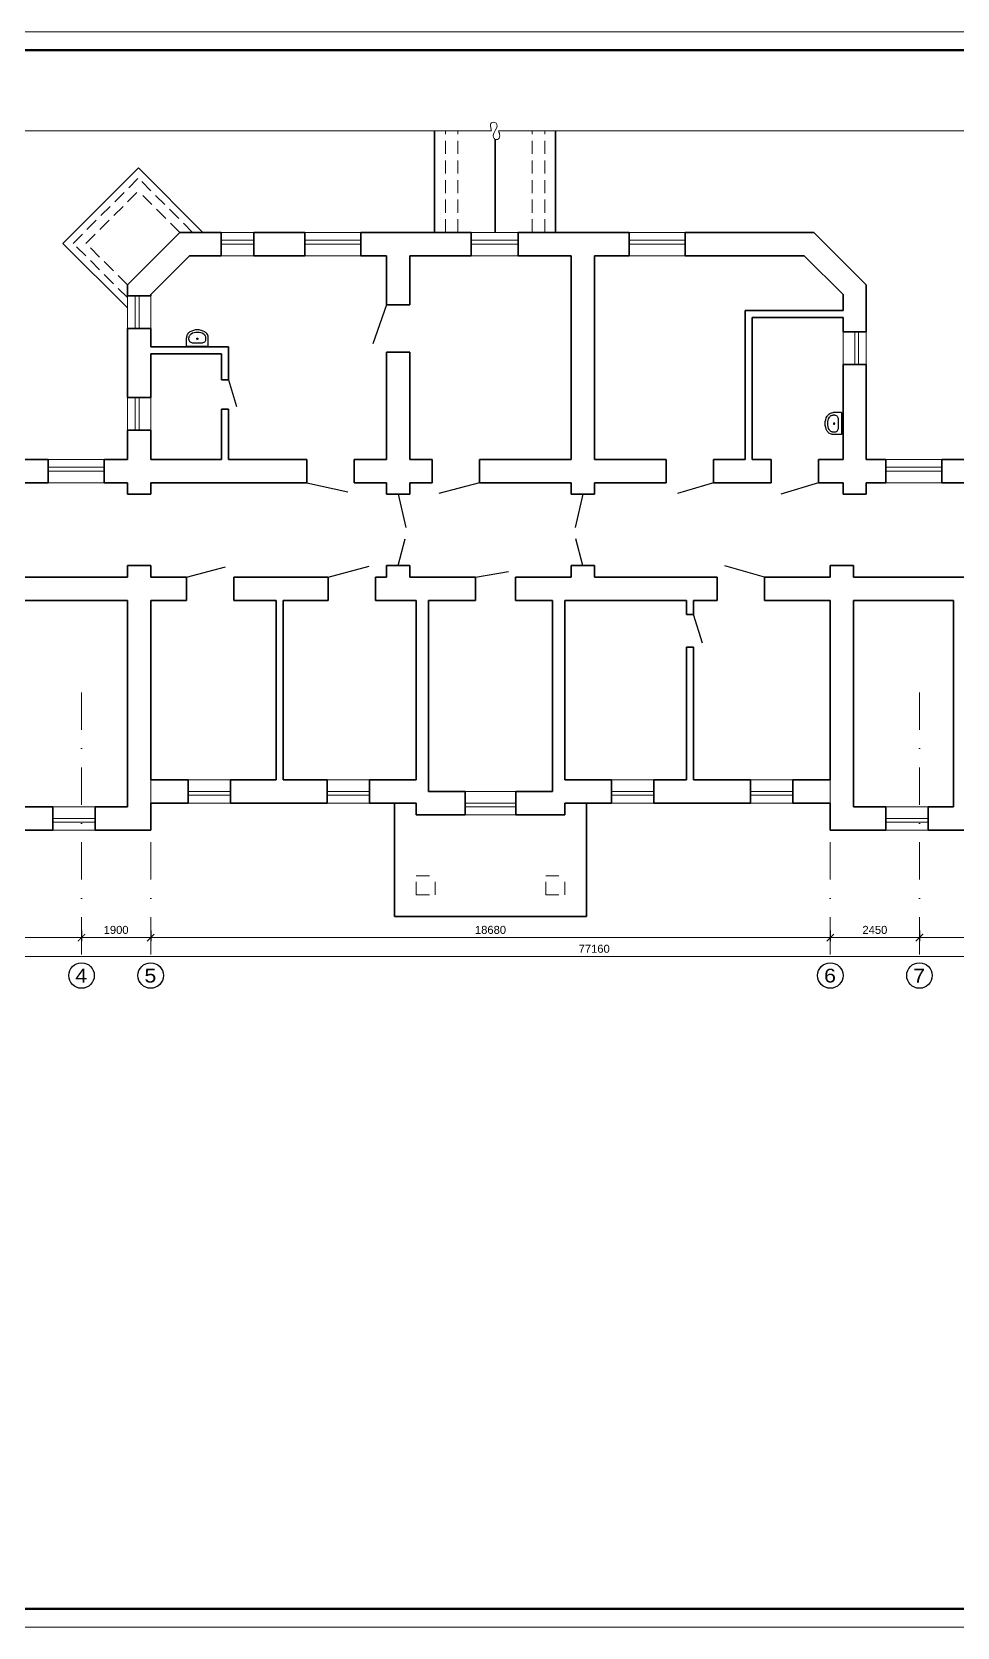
# Model space of a CAD drawing. Header units: millimetres. Extents: x 752233 to 2620908, y -654617 to -58944.
# Drawn here: x 1248030 to 1273460, y -270795 to -226943 of the extents above; entities that cross this region are included whole.
import ezdxf

# ---------------------------------------------------------------- set-up
doc = ezdxf.new("R2010")
doc.units = ezdxf.units.MM
doc.header["$LTSCALE"] = 90
for name, pattern in [('DASHDOT', [25.4, 12.7, -6.35, 0, -6.35]), ('K5LT_DASHED_REINFORCED', [6, 4, -2]), ('Wipeout_Contour', [1000000.0, 0, -1000000.0])]:
    doc.linetypes.add(name, pattern=pattern)
doc.layers.get('0').update_dxf_attribs({"lineweight": 15})
doc.layers.get('DefPoints').update_dxf_attribs({"color": 255, "lineweight": 9})
doc.layers.add('Shutters', color=7, linetype='Continuous')
doc.styles.add('style2', font='ARIAL.TTF')
doc.dimstyles.new('ARKO_TICK_EXTLINES', dxfattribs={"dimscale": 100, "dimtxt": 2.2, "dimasz": 2, "dimexe": 1, "dimexo": 1, "dimgap": 1, "dimtad": 1, "dimdec": 0, "dimzin": 0, "dimtxsty": 'style2', "dimblk": 'ARCHTICK', "dimcen": 2, "dimdle": 2, "dimclrd": 5, "dimadec": 0, "dimazin": 0, "dimtfac": 1, "dimtdec": 0, "dimtix": 1, "dimtmove": 0, "dimatfit": 0, "dimfxl": 0, "dimtolj": 1, "dimtzin": 0, "dimlwd": 20, "dimarcsym": 0})

# ---------------------------------------------------------------- blocks, each defined once
blk = doc.blocks.new('A$C0C1168F7')
at = {"color": 254, "linetype": 'Wipeout_Contour', "ltscale": 5960.404581}
blk.add_wipeout([(0, 450), (0, 221), (3, 187), (11, 155), (26, 124), (44, 97), (68, 73), (95, 54), (160, 24), (229, 6), (300, 0), (371, 6), (440, 24), (505, 54), (532, 73), (556, 97), (574, 124), (589, 155), (597, 187), (600, 221), (600, 450)], dxfattribs=at).dxf.layer = 'Shutters'
at = {"layer": 'Shutters', "color": 133, "linetype": 'Continuous'}
for p, q in [((0, 450), (0, 221)), ((600, 450), (0, 450)), ((600, 450), (600, 221)), ((65, 267), (65, 221)), ((181, 358), (181, 358)), ((419, 358), (181, 358)), ((535, 267), (535, 221))]:
    blk.add_line(p, q, dxfattribs=at)
for points in [[(0, 221), (2, 196), (6, 171), (14, 147), (25, 124), (39, 103), (56, 84), (74, 68), (95, 54)], [(181, 358), (159, 356), (137, 351), (117, 342), (99, 331), (85, 317), (74, 302), (67, 284), (65, 267)], [(65, 221), (66, 205), (69, 189), (74, 173), (82, 159), (90, 146), (101, 134), (113, 123), (126, 114)], [(95, 54), (143, 31), (194, 14), (247, 3), (300, 0), (353, 3), (406, 14), (457, 31), (505, 54)], [(126, 114), (167, 94), (210, 80), (255, 71), (300, 68), (345, 71), (390, 80), (433, 94), (474, 114)], [(535, 267), (533, 284), (526, 302), (515, 317), (501, 331), (483, 342), (463, 351), (441, 356), (419, 358)], [(474, 114), (487, 123), (499, 134), (510, 146), (518, 159), (526, 173), (531, 189), (534, 205), (535, 221)], [(505, 54), (526, 68), (544, 84), (561, 103), (575, 124), (586, 147), (594, 171), (598, 196), (600, 221)]]:
    blk.add_lwpolyline(points, dxfattribs=at)
blk.add_circle((300, 243), 17.5, dxfattribs=at)
blk = doc.blocks.new('_ArchTick')
at = {"color": 0, "linetype": 'ByBlock', "const_width": 0.15}
blk.add_lwpolyline([(-0.5, -0.5), (0.5, 0.5)], dxfattribs=at)
blk = doc.blocks.new('*D36')
at = {"color": 5, "lineweight": 20}
blk.add_line((1224705, -252361), (1302265, -252361), dxfattribs=at)
at = {"color": 0, "lineweight": -2}
for p, q in [((1224905, -252161), (1224905, -252461)), ((1302065, -252161), (1302065, -252461))]:
    blk.add_line(p, q, dxfattribs=at)
at = {"layer": 'DefPoints', "color": 0, "lineweight": 15}
for p in [(1224905, -249223), (1302065, -249223), (1302065, -252361)]:
    blk.add_point(p, dxfattribs=at)
at = {"color": 5, "lineweight": 20, "xscale": 200, "yscale": 200, "zscale": 200, "rotation": 180}
blk.add_blockref('_ArchTick', (1224905, -252361), dxfattribs=at)
at = {"color": 5, "lineweight": 20, "xscale": 200, "yscale": 200, "zscale": 200}
blk.add_blockref('_ArchTick', (1302065, -252361), dxfattribs=at)
at = {"color": 0, "lineweight": 15, "insert": (1263485, -252149), "char_height": 220, "attachment_point": 5, "style": 'style2'}
blk.add_mtext('\\A1;77160', dxfattribs=at)
blk = doc.blocks.new('*D44')
at = {"color": 0, "lineweight": -2}
for p, q in [((1272425, -251642), (1272425, -251942)), ((1279955, -251642), (1279955, -251942))]:
    blk.add_line(p, q, dxfattribs=at)
at = {"color": 5, "lineweight": 20}
blk.add_line((1280155, -251842), (1272225, -251842), dxfattribs=at)
at = {"layer": 'DefPoints', "color": 0, "lineweight": 15}
for p in [(1272425, -250364), (1279955, -250364), (1272425, -251842)]:
    blk.add_point(p, dxfattribs=at)
at = {"color": 5, "lineweight": 20, "xscale": 200, "yscale": 200, "zscale": 200, "rotation": 180}
blk.add_blockref('_ArchTick', (1272425, -251842), dxfattribs=at)
at = {"color": 5, "lineweight": 20, "xscale": 200, "yscale": 200, "zscale": 200}
blk.add_blockref('_ArchTick', (1279955, -251842), dxfattribs=at)
at = {"color": 0, "lineweight": 15, "insert": (1276190, -251630), "char_height": 220, "attachment_point": 5, "style": 'style2'}
blk.add_mtext('\\A1;7530', dxfattribs=at)
blk = doc.blocks.new('*D45')
at = {"color": 0, "lineweight": -2}
for p, q in [((1269975, -251642), (1269975, -251942)), ((1272425, -251642), (1272425, -251942))]:
    blk.add_line(p, q, dxfattribs=at)
at = {"color": 5, "lineweight": 20}
blk.add_line((1272625, -251842), (1269775, -251842), dxfattribs=at)
at = {"layer": 'DefPoints', "color": 0, "lineweight": 15}
for p in [(1269975, -250364), (1272425, -250364), (1269975, -251842)]:
    blk.add_point(p, dxfattribs=at)
at = {"color": 5, "lineweight": 20, "xscale": 200, "yscale": 200, "zscale": 200, "rotation": 180}
blk.add_blockref('_ArchTick', (1269975, -251842), dxfattribs=at)
at = {"color": 5, "lineweight": 20, "xscale": 200, "yscale": 200, "zscale": 200}
blk.add_blockref('_ArchTick', (1272425, -251842), dxfattribs=at)
at = {"color": 0, "lineweight": 15, "insert": (1271200, -251630), "char_height": 220, "attachment_point": 5, "style": 'style2'}
blk.add_mtext('\\A1;2450', dxfattribs=at)
blk = doc.blocks.new('*D46')
at = {"color": 0, "lineweight": -2}
for p, q in [((1251295, -251642), (1251295, -251942)), ((1269975, -251642), (1269975, -251942))]:
    blk.add_line(p, q, dxfattribs=at)
at = {"color": 5, "lineweight": 20}
blk.add_line((1270175, -251842), (1251095, -251842), dxfattribs=at)
at = {"layer": 'DefPoints', "color": 0, "lineweight": 15}
for p in [(1251295, -250364), (1269975, -250364), (1251295, -251842)]:
    blk.add_point(p, dxfattribs=at)
at = {"color": 5, "lineweight": 20, "xscale": 200, "yscale": 200, "zscale": 200, "rotation": 180}
blk.add_blockref('_ArchTick', (1251295, -251842), dxfattribs=at)
at = {"color": 5, "lineweight": 20, "xscale": 200, "yscale": 200, "zscale": 200}
blk.add_blockref('_ArchTick', (1269975, -251842), dxfattribs=at)
at = {"color": 0, "lineweight": 15, "insert": (1260635, -251630), "char_height": 220, "attachment_point": 5, "style": 'style2'}
blk.add_mtext('\\A1;18680', dxfattribs=at)
blk = doc.blocks.new('*D47')
at = {"color": 0, "lineweight": -2}
for p, q in [((1249395, -251642), (1249395, -251942)), ((1251295, -251642), (1251295, -251942))]:
    blk.add_line(p, q, dxfattribs=at)
at = {"color": 5, "lineweight": 20}
blk.add_line((1251495, -251842), (1249195, -251842), dxfattribs=at)
at = {"layer": 'DefPoints', "color": 0, "lineweight": 15}
for p in [(1249395, -250364), (1251295, -250364), (1249395, -251842)]:
    blk.add_point(p, dxfattribs=at)
at = {"color": 5, "lineweight": 20, "xscale": 200, "yscale": 200, "zscale": 200, "rotation": 180}
blk.add_blockref('_ArchTick', (1249395, -251842), dxfattribs=at)
at = {"color": 5, "lineweight": 20, "xscale": 200, "yscale": 200, "zscale": 200}
blk.add_blockref('_ArchTick', (1251295, -251842), dxfattribs=at)
at = {"color": 0, "lineweight": 15, "insert": (1250345, -251630), "char_height": 220, "attachment_point": 5, "style": 'style2'}
blk.add_mtext('\\A1;1900', dxfattribs=at)
blk = doc.blocks.new('*D48')
at = {"color": 0, "lineweight": -2}
for p, q in [((1241565, -251642), (1241565, -251942)), ((1249395, -251642), (1249395, -251942))]:
    blk.add_line(p, q, dxfattribs=at)
at = {"color": 5, "lineweight": 20}
blk.add_line((1249595, -251842), (1241365, -251842), dxfattribs=at)
at = {"layer": 'DefPoints', "color": 0, "lineweight": 15}
for p in [(1241565, -250364), (1249395, -250364), (1241565, -251842)]:
    blk.add_point(p, dxfattribs=at)
at = {"color": 5, "lineweight": 20, "xscale": 200, "yscale": 200, "zscale": 200, "rotation": 180}
blk.add_blockref('_ArchTick', (1241565, -251842), dxfattribs=at)
at = {"color": 5, "lineweight": 20, "xscale": 200, "yscale": 200, "zscale": 200}
blk.add_blockref('_ArchTick', (1249395, -251842), dxfattribs=at)
at = {"color": 0, "lineweight": 15, "insert": (1245480, -251630), "char_height": 220, "attachment_point": 5, "style": 'style2'}
blk.add_mtext('\\A1;7830', dxfattribs=at)

msp = doc.modelspace()

# ---------------------------------------------------------------- linework, layer by layer
at = {"color": 250, "linetype": 'ByBlock', "ltscale": 4}
for p, q in [((1304996.5, -226943.4), (1218641.2, -226943.4)), ((1218641.2, -270794.7), (1304996.5, -270794.7))]:
    msp.add_line(p, q, dxfattribs=at)
at = {"color": 7, "lineweight": 50}
for p, q in [((1220641.2, -227443.4), (1304496.5, -227443.4)), ((1219441.2, -270294.7), (1304496.5, -270294.7))]:
    msp.add_line(p, q, dxfattribs=at)
at = {"color": 250, "lineweight": 15}
for p, q in [((1229913.9, -229667.3), (1260663, -229667.3)), ((1260851.1, -229667.3), (1292156.9, -229667.3)), ((1254134.6, -232455.1), (1253234.6, -232455.1)), ((1254134.6, -232672.8), (1253234.6, -232672.8)), ((1254134.6, -232775.1), (1253234.6, -232775.1)), ((1257074.6, -232455.1), (1255534.6, -232455.1)), ((1257074.6, -232672.8), (1255534.6, -232672.8)), ((1257074.6, -232775.1), (1255534.6, -232775.1)), ((1261399.9, -232455.1), (1260099.9, -232455.1)), ((1261399.9, -232672.8), (1260099.9, -232672.8)), ((1261399.9, -232775.1), (1260099.9, -232775.1)), ((1265984.6, -232455.1), (1264444.6, -232455.1)), ((1265984.6, -232672.8), (1264444.6, -232672.8)), ((1265984.6, -232775.1), (1264444.6, -232775.1)), ((1254134.6, -233095.1), (1253234.6, -233095.1)), ((1257074.6, -233095.1), (1255534.6, -233095.1)), ((1261399.9, -233095.1), (1260099.9, -233095.1)), ((1265984.6, -233095.1), (1264444.6, -233095.1)), ((1250654.6, -234195.1), (1250654.6, -235095.1)), ((1250872.2, -234195.1), (1250872.2, -235095.1)), ((1250974.6, -234195.1), (1250974.6, -235095.1)), ((1251294.6, -234195.1), (1251294.6, -235095.1)), ((1270324.6, -235185.5), (1270324.6, -236085.5)), ((1270644.6, -235185.5), (1270644.6, -236085.5)), ((1270746.9, -235185.5), (1270746.9, -236085.5)), ((1270964.6, -235185.5), (1270964.6, -236085.5)), ((1250654.6, -236995.1), (1250654.6, -237895.1)), ((1250872.2, -236995.1), (1250872.2, -237895.1)), ((1250974.6, -236995.1), (1250974.6, -237895.1)), ((1251294.6, -236995.1), (1251294.6, -237895.1)), ((1250014.6, -238695.1), (1248474.6, -238695.1)), ((1250014.6, -238912.8), (1248474.6, -238912.8)), ((1273044.6, -238695.1), (1271504.6, -238695.1)), ((1273044.6, -238912.8), (1271504.6, -238912.8)), ((1250014.6, -239015.1), (1248474.6, -239015.1)), ((1250014.6, -239335.1), (1248474.6, -239335.1)), ((1273044.6, -239015.1), (1271504.6, -239015.1)), ((1273044.6, -239335.1), (1271504.6, -239335.1)), ((1252328, -247505.1), (1253488, -247505.1)), ((1256148, -247505.1), (1257308, -247505.1)), ((1263961.1, -247505.1), (1265121.1, -247505.1)), ((1267781.1, -247505.1), (1268941.1, -247505.1)), ((1252328, -247825.1), (1253488, -247825.1)), ((1252328, -247927.4), (1253488, -247927.4)), ((1252328, -248145.1), (1253488, -248145.1)), ((1256148, -247825.1), (1257308, -247825.1)), ((1256148, -247927.4), (1257308, -247927.4)), ((1256148, -248145.1), (1257308, -248145.1)), ((1259934.6, -247825.1), (1261334.6, -247825.1)), ((1259934.6, -248145.1), (1261334.6, -248145.1)), ((1263961.1, -247825.1), (1265121.1, -247825.1)), ((1263961.1, -247927.4), (1265121.1, -247927.4)), ((1263961.1, -248145.1), (1265121.1, -248145.1)), ((1267781.1, -247825.1), (1268941.1, -247825.1)), ((1267781.1, -247927.4), (1268941.1, -247927.4)), ((1267781.1, -248145.1), (1268941.1, -248145.1)), ((1248608, -248245.1), (1249768, -248245.1)), ((1248608, -248565.1), (1249768, -248565.1)), ((1259934.6, -248247.4), (1261334.6, -248247.4)), ((1259934.6, -248465.1), (1261334.6, -248465.1)), ((1271501.1, -248245.1), (1272661.1, -248245.1)), ((1271501.1, -248565.1), (1272661.1, -248565.1)), ((1248608, -248667.4), (1249768, -248667.4)), ((1248608, -248885.1), (1249768, -248885.1)), ((1271501.1, -248667.4), (1272661.1, -248667.4)), ((1271501.1, -248885.1), (1272661.1, -248885.1))]:
    msp.add_line(p, q, dxfattribs=at)
at = {"color": 250, "lineweight": 35}
for p, q in [((1259094.6, -232455.1), (1259094.6, -229667.3)), ((1262424.6, -232455.1), (1262424.6, -229667.3)), ((1260759.6, -232455.1), (1260759.6, -229890.6)), ((1250654.6, -233895.1), (1252094.6, -232455.1)), ((1253234.6, -232455.1), (1252094.6, -232455.1)), ((1253234.6, -233095.1), (1253234.6, -232455.1)), ((1255534.6, -232455.1), (1254134.6, -232455.1)), ((1254134.6, -233095.1), (1254134.6, -232455.1)), ((1255534.6, -233095.1), (1255534.6, -232455.1)), ((1260099.9, -232455.1), (1257074.6, -232455.1)), ((1257074.6, -233095.1), (1257074.6, -232455.1)), ((1260099.9, -232455.1), (1260099.9, -233095.1)), ((1264444.6, -232455.1), (1261399.9, -232455.1)), ((1261399.9, -232455.1), (1261399.9, -233095.1)), ((1264444.6, -233095.1), (1264444.6, -232455.1)), ((1269524.6, -232455.1), (1265984.6, -232455.1)), ((1265984.6, -233095.1), (1265984.6, -232455.1)), ((1270964.6, -233895.1), (1269524.6, -232455.1)), ((1251294.6, -234160.2), (1252359.7, -233095.1)), ((1253234.6, -233095.1), (1252359.7, -233095.1)), ((1255534.6, -233095.1), (1254134.6, -233095.1)), ((1257774.6, -233095.1), (1257074.6, -233095.1)), ((1257774.6, -234444), (1257774.6, -233095.1)), ((1260099.9, -233095.1), (1258414.6, -233095.1)), ((1258414.6, -234444), (1258414.6, -233095.1)), ((1262854.6, -233095.1), (1261399.9, -233095.1)), ((1262854.6, -238695.1), (1262854.6, -233095.1)), ((1264444.6, -233095.1), (1263494.6, -233095.1)), ((1263494.6, -238695.1), (1263494.6, -233095.1)), ((1269259.5, -233095.1), (1265984.6, -233095.1)), ((1270324.6, -234160.2), (1269259.5, -233095.1)), ((1250654.6, -234195.1), (1250654.6, -233895.1)), ((1251294.6, -234195.1), (1251294.6, -234160.2)), ((1270324.6, -234605.1), (1270324.6, -234160.2)), ((1270964.6, -235185.5), (1270964.6, -233895.1)), ((1251294.6, -234195.1), (1250654.6, -234195.1)), ((1257774.6, -234444), (1258414.6, -234444)), ((1267634.6, -238695.1), (1267634.6, -234605.1)), ((1270324.6, -234605.1), (1267634.6, -234605.1)), ((1267824.6, -238695.1), (1267824.6, -234795.1)), ((1270324.6, -234795.1), (1267824.6, -234795.1)), ((1270324.6, -235185.5), (1270324.6, -234795.1)), ((1250654.6, -236995.1), (1250654.6, -235095.1)), ((1251294.6, -235095.1), (1250654.6, -235095.1)), ((1251294.6, -235605.1), (1251294.6, -235095.1)), ((1270324.6, -235185.5), (1270964.6, -235185.5)), ((1253434.6, -235605.1), (1251294.6, -235605.1)), ((1251294.6, -236995.1), (1251294.6, -235795.1)), ((1253244.6, -235795.1), (1251294.6, -235795.1)), ((1253244.6, -236512.2), (1253244.6, -235795.1)), ((1253434.6, -236512.2), (1253434.6, -235605.1)), ((1257774.6, -238695.1), (1257774.6, -235744)), ((1257774.6, -235744), (1258414.6, -235744)), ((1258414.6, -238695.1), (1258414.6, -235744)), ((1270324.6, -238695.1), (1270324.6, -236085.5)), ((1270324.6, -236085.5), (1270964.6, -236085.5)), ((1270964.6, -238695.1), (1270964.6, -236085.5)), ((1253434.6, -236512.2), (1253244.6, -236512.2)), ((1251294.6, -236995.1), (1250654.6, -236995.1)), ((1253244.6, -238695.1), (1253244.6, -237312.2)), ((1253434.6, -237312.2), (1253244.6, -237312.2)), ((1253434.6, -238695.1), (1253434.6, -237312.2)), ((1250654.6, -238695.1), (1250654.6, -237895.1)), ((1251294.6, -237895.1), (1250654.6, -237895.1)), ((1251294.6, -238695.1), (1251294.6, -237895.1)), ((1248474.6, -238695.1), (1247274.6, -238695.1)), ((1248474.6, -239335.1), (1248474.6, -238695.1)), ((1250014.6, -239335.1), (1250014.6, -238695.1)), ((1250654.6, -238695.1), (1250014.6, -238695.1)), ((1253244.6, -238695.1), (1251294.6, -238695.1)), ((1255585, -238695.1), (1253434.6, -238695.1)), ((1255585, -238695.1), (1255585, -239335.1)), ((1257774.6, -238695.1), (1256885, -238695.1)), ((1256885, -238695.1), (1256885, -239335.1)), ((1259032.2, -238695.1), (1258414.6, -238695.1)), ((1259032.2, -238695.1), (1259032.2, -239335.1)), ((1262854.6, -238695.1), (1260332.2, -238695.1)), ((1260332.2, -238695.1), (1260332.2, -239335.1)), ((1265463.9, -238695.1), (1263494.6, -238695.1)), ((1265463.9, -238695.1), (1265463.9, -239335.1)), ((1267634.6, -238695.1), (1266763.9, -238695.1)), ((1266763.9, -238695.1), (1266763.9, -239335.1)), ((1268352.7, -238695.1), (1267824.6, -238695.1)), ((1268352.7, -238695.1), (1268352.7, -239335.1)), ((1270324.6, -238695.1), (1269652.7, -238695.1)), ((1269652.7, -238695.1), (1269652.7, -239335.1)), ((1271504.6, -238695.1), (1270964.6, -238695.1)), ((1271504.6, -239335.1), (1271504.6, -238695.1)), ((1274244.6, -238695.1), (1273044.6, -238695.1)), ((1273044.6, -239335.1), (1273044.6, -238695.1)), ((1248474.6, -239335.1), (1247274.6, -239335.1)), ((1250654.6, -239335.1), (1250014.6, -239335.1)), ((1250654.6, -239335.1), (1250654.6, -239655.1)), ((1251294.6, -239335.1), (1251294.6, -239655.1)), ((1255585, -239335.1), (1251294.6, -239335.1)), ((1257774.6, -239335.1), (1256885, -239335.1)), ((1257774.6, -239335.1), (1257774.6, -239655.1)), ((1259032.2, -239335.1), (1258414.6, -239335.1)), ((1258414.6, -239655.1), (1258414.6, -239335.1)), ((1262854.6, -239335.1), (1260332.2, -239335.1)), ((1262854.6, -239655.1), (1262854.6, -239335.1)), ((1265463.9, -239335.1), (1263494.6, -239335.1)), ((1263494.6, -239335.1), (1263494.6, -239655.1)), ((1268352.7, -239335.1), (1266763.9, -239335.1)), ((1270324.6, -239335.1), (1269652.7, -239335.1)), ((1270324.6, -239655.1), (1270324.6, -239335.1)), ((1271504.6, -239335.1), (1270964.6, -239335.1)), ((1270964.6, -239655.1), (1270964.6, -239335.1)), ((1274244.6, -239335.1), (1273044.6, -239335.1)), ((1251294.6, -239655.1), (1250654.6, -239655.1)), ((1258414.6, -239655.1), (1257774.6, -239655.1)), ((1262854.6, -239655.1), (1263494.6, -239655.1)), ((1270964.6, -239655.1), (1270324.6, -239655.1)), ((1250654.6, -241935.1), (1250654.6, -241615.1)), ((1251294.6, -241615.1), (1250654.6, -241615.1)), ((1251294.6, -241935.1), (1251294.6, -241615.1)), ((1257774.6, -241935.1), (1257774.6, -241615.1)), ((1257774.6, -241935.1), (1257774.6, -241615.1)), ((1258414.6, -241615.1), (1257774.6, -241615.1)), ((1258414.6, -241935.1), (1258414.6, -241615.1)), ((1258414.6, -241935.1), (1258414.6, -241615.1)), ((1262854.6, -241935.1), (1262854.6, -241615.1)), ((1262854.6, -241935.1), (1262854.6, -241615.1)), ((1263494.6, -241615.1), (1262854.6, -241615.1)), ((1263494.6, -241935.1), (1263494.6, -241615.1)), ((1263494.6, -241935.1), (1263494.6, -241615.1)), ((1269974.6, -241935.1), (1269974.6, -241615.1)), ((1270614.6, -241615.1), (1269974.6, -241615.1)), ((1270614.6, -241935.1), (1270614.6, -241615.1)), ((1250654.6, -241935.1), (1247008.3, -241935.1)), ((1252279.2, -241935.1), (1251294.6, -241935.1)), ((1252279.2, -241935.1), (1252279.2, -242575.1)), ((1256170.1, -241935.1), (1253579.2, -241935.1)), ((1253579.2, -241935.1), (1253579.2, -242575.1)), ((1256170.1, -241935.1), (1256170.1, -242575.1)), ((1257774.6, -241935.1), (1257470.1, -241935.1)), ((1257470.1, -241935.1), (1257470.1, -242575.1)), ((1260222.3, -241935.1), (1258414.6, -241935.1)), ((1260222.3, -242575.1), (1260222.3, -241935.1)), ((1261326.1, -242575.1), (1261326.1, -241935.1)), ((1262854.6, -241935.1), (1261326.1, -241935.1)), ((1266868.4, -241935.1), (1263494.6, -241935.1)), ((1266868.4, -241935.1), (1266868.4, -242575.1)), ((1266868.4, -241935.1), (1266868.4, -242575.1)), ((1269974.6, -241935.1), (1268168.4, -241935.1)), ((1268168.4, -241935.1), (1268168.4, -242575.1)), ((1274190.8, -241935.1), (1270614.6, -241935.1)), ((1250654.6, -242575.1), (1247008.3, -242575.1)), ((1250654.6, -248245.1), (1250654.6, -242575.1)), ((1251294.6, -247505.1), (1251294.6, -242575.1)), ((1252279.2, -242575.1), (1251294.6, -242575.1)), ((1254744.6, -242575.1), (1253579.2, -242575.1)), ((1254744.6, -247505.1), (1254744.6, -242575.1)), ((1254934.6, -247505.1), (1254934.6, -242575.1)), ((1256170.1, -242575.1), (1254934.6, -242575.1)), ((1258594.6, -242575.1), (1257470.1, -242575.1)), ((1258594.6, -247505.1), (1258594.6, -242575.1)), ((1258594.6, -247505.1), (1258594.6, -242575.1)), ((1258934.6, -247505.1), (1258934.6, -242575.1)), ((1258934.6, -247825.1), (1258934.6, -242575.1)), ((1260222.3, -242575.1), (1258934.6, -242575.1)), ((1262334.6, -242575.1), (1261326.1, -242575.1)), ((1262334.6, -247505.1), (1262334.6, -242575.1)), ((1262334.6, -247825.1), (1262334.6, -242575.1)), ((1262674.6, -247505.1), (1262674.6, -242575.1)), ((1266024.6, -242575.1), (1262674.6, -242575.1)), ((1266024.6, -242960.7), (1266024.6, -242575.1)), ((1266214.6, -242960.7), (1266214.6, -242575.1)), ((1266868.4, -242575.1), (1266214.6, -242575.1)), ((1269974.6, -242575.1), (1268168.4, -242575.1)), ((1269974.6, -247505.1), (1269974.6, -242575.1)), ((1270614.6, -248245.1), (1270614.6, -242575.1)), ((1273364.6, -242575.1), (1270614.6, -242575.1)), ((1273364.6, -248245.1), (1273364.6, -242575.1)), ((1266214.6, -242960.7), (1266024.6, -242960.7)), ((1266024.6, -247505.1), (1266024.6, -243860.7)), ((1266214.6, -243860.7), (1266024.6, -243860.7)), ((1266214.6, -247505.1), (1266214.6, -243860.7)), ((1262674.6, -247505.1), (1262674.6, -244465.1)), ((1251294.6, -247505.1), (1252328, -247505.1)), ((1252328, -248145.1), (1252328, -247505.1)), ((1253488, -247505.1), (1254744.6, -247505.1)), ((1253488, -248145.1), (1253488, -247505.1)), ((1254934.6, -247505.1), (1256148, -247505.1)), ((1256148, -248145.1), (1256148, -247505.1)), ((1257308, -247505.1), (1258594.6, -247505.1)), ((1257308, -248145.1), (1257308, -247505.1)), ((1263961.1, -247505.1), (1262674.6, -247505.1)), ((1263961.1, -248145.1), (1263961.1, -247505.1)), ((1266024.6, -247505.1), (1265121.1, -247505.1)), ((1265121.1, -248145.1), (1265121.1, -247505.1)), ((1267781.1, -247505.1), (1266214.6, -247505.1)), ((1267781.1, -248145.1), (1267781.1, -247505.1)), ((1269974.6, -247505.1), (1268941.1, -247505.1)), ((1268941.1, -248145.1), (1268941.1, -247505.1)), ((1251294.6, -248885.1), (1251294.6, -248145.1)), ((1251294.6, -248145.1), (1252328, -248145.1)), ((1253488, -248145.1), (1256148, -248145.1)), ((1257308, -248145.1), (1258594.6, -248145.1)), ((1257994.6, -251265.1), (1257994.6, -248145.1)), ((1258594.6, -248465.1), (1258594.6, -248145.1)), ((1258934.6, -247825.1), (1259934.6, -247825.1)), ((1259934.6, -248465.1), (1259934.6, -247825.1)), ((1261334.6, -247825.1), (1262334.6, -247825.1)), ((1261334.6, -248465.1), (1261334.6, -247825.1)), ((1262674.6, -248465.1), (1262674.6, -248145.1)), ((1263961.1, -248145.1), (1262674.6, -248145.1)), ((1263274.6, -251265.1), (1263274.6, -248145.1)), ((1267781.1, -248145.1), (1265121.1, -248145.1)), ((1269974.6, -248145.1), (1268941.1, -248145.1)), ((1269974.6, -248885.1), (1269974.6, -248145.1)), ((1246848, -248245.1), (1248608, -248245.1)), ((1248608, -248885.1), (1248608, -248245.1)), ((1249768, -248245.1), (1250654.6, -248245.1)), ((1249768, -248885.1), (1249768, -248245.1)), ((1258594.6, -248465.1), (1259934.6, -248465.1)), ((1261334.6, -248465.1), (1262674.6, -248465.1)), ((1271501.1, -248245.1), (1270614.6, -248245.1)), ((1271501.1, -248885.1), (1271501.1, -248245.1)), ((1273364.6, -248245.1), (1272661.1, -248245.1)), ((1272661.1, -248885.1), (1272661.1, -248245.1)), ((1246848, -248885.1), (1248608, -248885.1)), ((1249768, -248885.1), (1251294.6, -248885.1)), ((1271501.1, -248885.1), (1269974.6, -248885.1)), ((1274421.1, -248885.1), (1272661.1, -248885.1)), ((1257994.6, -251265.1), (1263274.6, -251265.1))]:
    msp.add_line(p, q, dxfattribs=at)
at = {"color": 250, "linetype": 'K5LT_DASHED_REINFORCED', "lineweight": 15}
for p, q in [((1259394.6, -232455.1), (1259394.6, -229667.3)), ((1259734.6, -232455.1), (1259734.6, -229667.3)), ((1261784.6, -232455.1), (1261784.6, -229667.3)), ((1262124.6, -232455.1), (1262124.6, -229667.3)), ((1249162.6, -232756.7), (1250956.1, -230963.1)), ((1252448.1, -232455.1), (1250956.1, -230963.1)), ((1249516.1, -232756.7), (1250956.1, -231316.7)), ((1252094.6, -232455.1), (1250956.1, -231316.7)), ((1250654.6, -234248.7), (1249162.6, -232756.7)), ((1250654.6, -233895.1), (1249516.1, -232756.7)), ((1258594.6, -250145.1), (1259114.6, -250145.1)), ((1258594.6, -250665.1), (1258594.6, -250145.1)), ((1259114.6, -250665.1), (1259114.6, -250145.1)), ((1262154.6, -250145.1), (1262674.6, -250145.1)), ((1262154.6, -250665.1), (1262154.6, -250145.1)), ((1262674.6, -250665.1), (1262674.6, -250145.1)), ((1258594.6, -250665.1), (1259114.6, -250665.1)), ((1262154.6, -250665.1), (1262674.6, -250665.1))]:
    msp.add_line(p, q, dxfattribs=at)
at = {"color": 250, "lineweight": 30}
for p, q in [((1248879.7, -232756.7), (1250956.1, -230680.3)), ((1252731, -232455.1), (1250956.1, -230680.3)), ((1250654.6, -234531.5), (1248879.7, -232756.7))]:
    msp.add_line(p, q, dxfattribs=at)
at = {"color": 2, "lineweight": 30}
for p, q in [((1257774.6, -234444), (1257399.2, -235519)), ((1253434.6, -236512.2), (1253652, -237243.6)), ((1255585, -239335.1), (1256710.3, -239590.3)), ((1260332.2, -239335.1), (1259214.4, -239630.3)), ((1266763.9, -239335.1), (1265779.3, -239630.7)), ((1269652.7, -239335.1), (1268617.1, -239647)), ((1258094.6, -239655.1), (1258306.5, -240563.9)), ((1263174.6, -239655.1), (1262962.6, -240563.9)), ((1258094.6, -241615.1), (1258290.8, -240881)), ((1263174.6, -241615.1), (1262978.3, -240881)), ((1252279.2, -241935.1), (1253353.1, -241647.4)), ((1256170.1, -241935.1), (1257296.4, -241633.3)), ((1260222.3, -241935.1), (1261129.3, -241775.2)), ((1268168.4, -241935.1), (1267077.6, -241625.2)), ((1266461.8, -243742.3), (1266214.6, -242960.7))]:
    msp.add_line(p, q, dxfattribs=at)
at = {"color": 1, "linetype": 'DASHDOT', "ltscale": 0.9}
for p, q in [((1249394.6, -245103.3), (1249394.6, -252533.6)), ((1251294.6, -245103.3), (1251294.6, -252533.6)), ((1269974.6, -245103.3), (1269974.6, -252533.6)), ((1272424.6, -245103.3), (1272424.6, -252533.6))]:
    msp.add_line(p, q, dxfattribs=at)
at = {"color": 7, "ltscale": 0.9}
for points in [[(1250367.3, -232070.7, 0, 100, 0), (1250650.1, -232353.5, 0, 0, 0), (1251074.4, -232777.8, 0, 0, 0)], [(1260673.8, -250267.8, 0, 100, 0), (1260673.8, -249867.8, 0, 0, 0), (1260673.8, -249267.8, 0, 0, 0)]]:
    msp.add_lwpolyline(points, format="xyseb", dxfattribs=at)
at = {"color": 7, "lineweight": 30, "ltscale": 2}
for centre in [(1249394.8, -252883.6), (1251294.8, -252883.6), (1269974.8, -252883.6), (1272424.8, -252883.6)]:
    msp.add_circle(centre, 350, dxfattribs=at)
at = {"color": 250, "lineweight": 15}
msp.add_spline([(1260851.1, -229667.3), (1260887.5, -229799.2), (1260826.6, -229901.6), (1260736.1, -229872.5), (1260736.1, -229712.5), (1260811.2, -229487.7), (1260748.5, -229430.7), (1260644.3, -229464.3), (1260639.9, -229559.5), (1260663, -229667.3)], degree=3, dxfattribs=at)

# ---------------------------------------------------------------- texts
at = {"color": 7, "linetype": 'Continuous', "style": 'style2', "width": 1.1}
for s, p in [('4', (1249224.1, -253075.5)), ('5', (1251124.1, -253075.5)), ('6', (1269804.1, -253075.5)), ('7', (1272254.1, -253075.5))]:
    msp.add_text(s, height=380, dxfattribs=at).set_placement(p)

# ---------------------------------------------------------------- dimensions: what is measured, and where the dimension line sits
at = {"color": 250, "lineweight": 15}
for base, p1, p2, override, picture, middle in [((1302064.6, -252360.9), (1224904.6, -249222.9), (1302064.6, -249222.9), {"dimtfill": 1, "dimtfillclr": 7, "dimarcsym": 1}, '*D36', (1263484.6, -252148.6)), ((1241564.6, -251842.2), (1249394.6, -250364.4), (1241564.6, -250364.4), {"dimtmove": 1, "dimtfill": 1, "dimtfillclr": 7, "dimarcsym": 1}, '*D48', (1245479.6, -251629.8)), ((1249394.6, -251842.2), (1251294.6, -250364.4), (1249394.6, -250364.4), {"dimtmove": 1, "dimtfill": 1, "dimtfillclr": 7, "dimarcsym": 1}, '*D47', (1250344.6, -251629.8)), ((1251294.6, -251842.2), (1269974.6, -250364.4), (1251294.6, -250364.4), {"dimtmove": 1, "dimtfill": 1, "dimtfillclr": 7, "dimarcsym": 1}, '*D46', (1260634.6, -251629.8)), ((1269974.6, -251842.2), (1272424.6, -250364.4), (1269974.6, -250364.4), {"dimtmove": 1, "dimtfill": 1, "dimtfillclr": 7, "dimarcsym": 1}, '*D45', (1271199.6, -251629.8)), ((1272424.6, -251842.2), (1279954.6, -250364.4), (1272424.6, -250364.4), {"dimtmove": 1, "dimtfill": 1, "dimtfillclr": 7, "dimarcsym": 1}, '*D44', (1276189.6, -251629.8))]:
    dim = msp.add_linear_dim(base=base, p1=p1, p2=p2, dimstyle='ARKO_TICK_EXTLINES', override=override, dxfattribs=at)
    dim.commit()
    dim.dimension.update_dxf_attribs({"geometry": picture, "text_midpoint": middle})

# ---------------------------------------------------------------- next in the draw order: block references
at = {"rotation": 180}
msp.add_blockref('A$C0C1168F7', (1252878.9, -235134.9), dxfattribs=at)
at = {"xscale": -1, "rotation": 270}
msp.add_blockref('A$C0C1168F7', (1269834.4, -238010.1), dxfattribs=at)

doc.saveas('drawing.dxf')
